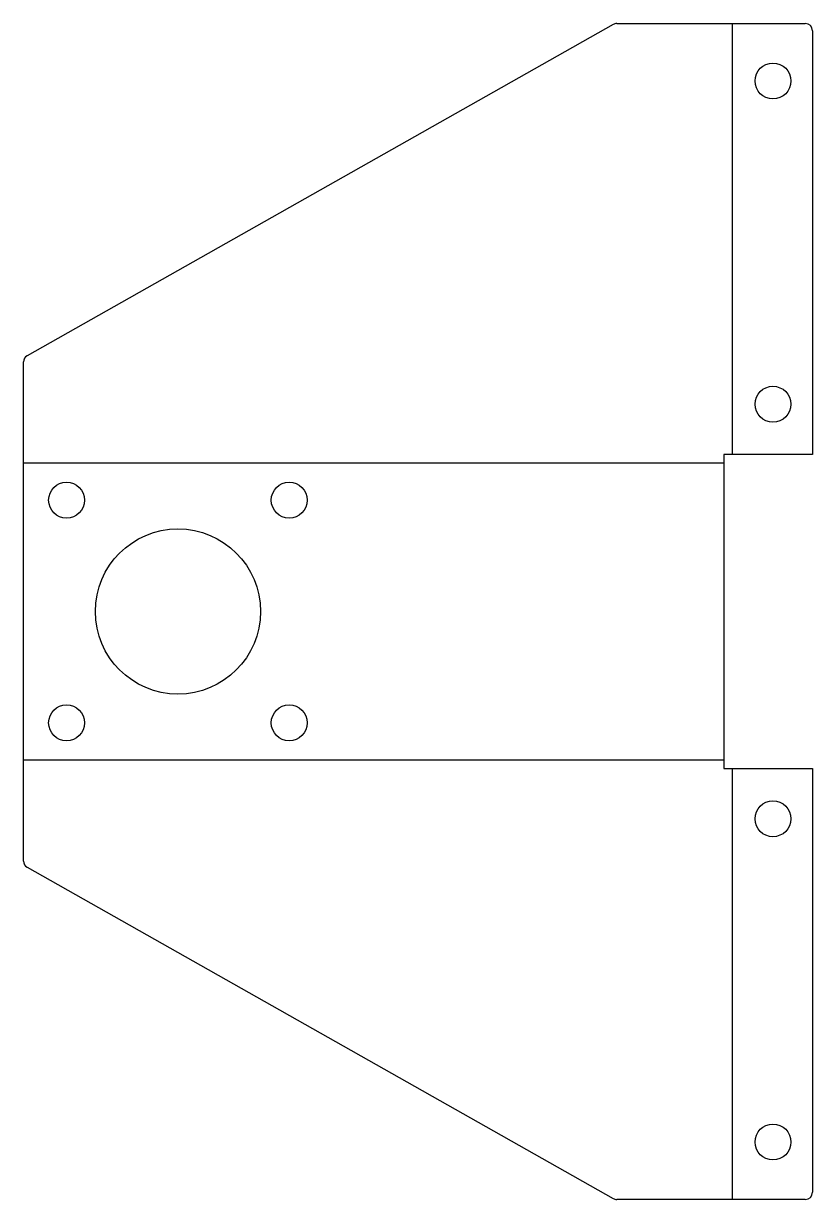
# Model space of a CAD drawing. Extents: x -98 to 12, y -60 to 103.
import ezdxf

# ---------------------------------------------------------------- set-up
doc = ezdxf.new("R2010")
doc.units = 0
doc.layers.add('Unfold_Sketch', color=7, linetype='CONTINUOUS')

msp = doc.modelspace()

# ---------------------------------------------------------------- linework, layer by layer
at = {"layer": 'Unfold_Sketch'}
for p, q in [((-15.3932, 103.227), (-96.992, 57.1156)), ((-14.9012, 103.356), (11.3562, 103.356)), ((1.1781, 103.356), (1.1781, 43.3562)), ((12.3562, 102.356), (12.3562, 43.3562)), ((-97.5, -13.245), (-97.5, 56.245)), ((0, 43.3562), (0, -0.356194)), ((12.3562, 43.3562), (0, 43.3562)), ((-97.5, 42.1781), (0, 42.1781)), ((0, 0.821903), (-97.5, 0.821903)), ((0, -0.356194), (12.3562, -0.356194)), ((1.1781, -0.356194), (1.1781, -60.3562)), ((12.3562, -0.356194), (12.3562, -59.3562)), ((-96.992, -14.1156), (-15.3932, -60.2268)), ((11.3562, -60.3562), (-14.9012, -60.3562))]:
    msp.add_line(p, q, dxfattribs=at)
for centre, radius in [((6.85619, 95.3562), 2.5), ((6.85619, 50.3562), 2.5), ((-91.5, 37), 2.5), ((-60.5, 37), 2.5), ((-76, 21.5), 11.5), ((-91.5, 6), 2.5), ((-60.5, 6), 2.5), ((6.85619, -7.35619), 2.5), ((6.85619, -52.3562), 2.5)]:
    msp.add_circle(centre, radius, dxfattribs=at)
for centre, start, end in [((-14.9012, 102.356), 90, 119.471), ((11.3562, 102.356), 0, 90), ((-96.5, 56.245), 119.471, 180), ((-96.5, -13.245), 180, -119.471), ((-14.9012, -59.3562), -119.471, -90), ((11.3562, -59.3562), -90, 0)]:
    msp.add_arc(centre, 1, start, end, dxfattribs=at)

doc.saveas('drawing.dxf')
